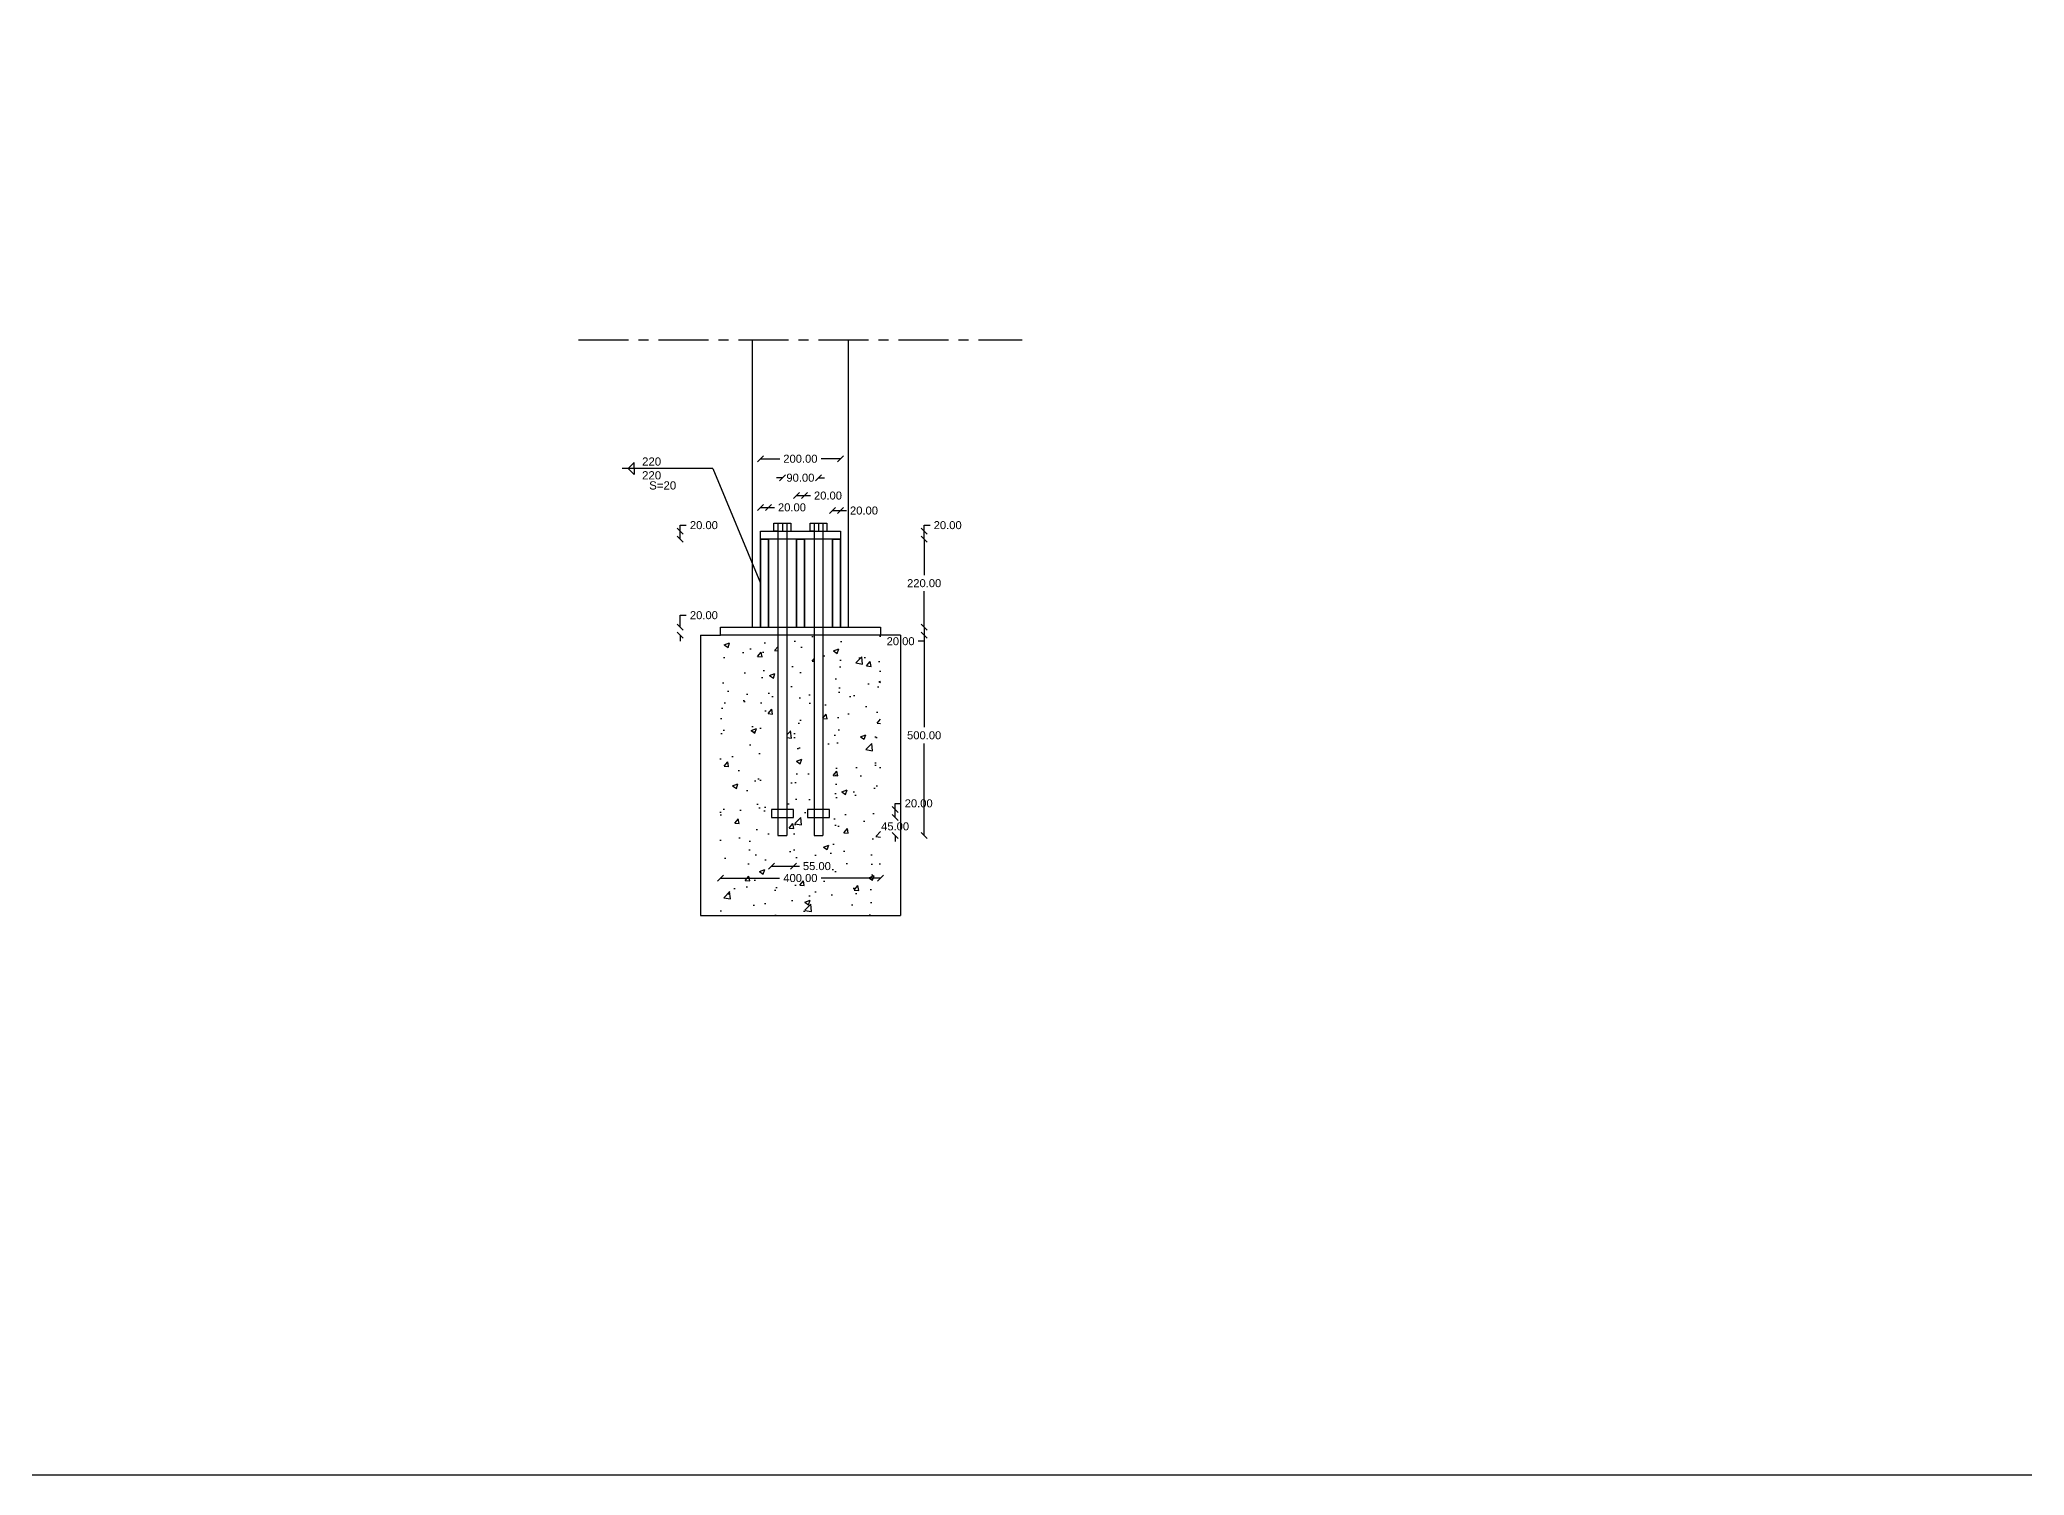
# Model space of a CAD drawing. Header units: inches. Extents: x -15 to 1885144, y -42615 to 866270.
# Drawn here: x 946380 to 951340, y 38877 to 42464 of the extents above; entities that cross this region are included whole.
import ezdxf

# ---------------------------------------------------------------- set-up
doc = ezdxf.new("R2010")
doc.units = ezdxf.units.IN
doc.header["$LTSCALE"] = 100
doc.header["$MEASUREMENT"] = 0
doc.linetypes.add('CENTER', pattern=[2, 1.25, -0.25, 0.25, -0.25])
doc.linetypes.add('dash line', pattern=[30, 12, -18])
for name, color, linetype in [('bolt', 1, 'Continuous'), ('pedestal', 9, 'Continuous'), ('sections', 3, 'Continuous'), ('sections Dimensions', 6, 'Continuous')]:
    doc.layers.add(name, color=color, linetype=linetype)
doc.layers.add('weld', color=2, linetype='Continuous', lineweight=35)
doc.styles.get("Standard").update_dxf_attribs({"font": 'arial.ttf'})
doc.dimstyles.new('connections', dxfattribs={"dimtxt": 20, "dimasz": 15, "dimexe": 0.0625, "dimexo": 0.0625, "dimgap": 10, "dimtad": 0, "dimtih": 1, "dimtoh": 1, "dimzin": 0, "dimdsep": 46, "dimtxsty": 'Standard', "dimblk": 'OBLIQUE', "dimcen": 0.09, "dimse1": 1, "dimse2": 1, "dimclrd": 256, "dimclre": 256, "dimclrt": 256, "dimadec": 0, "dimazin": 0, "dimtfac": 1, "dimtofl": 0, "dimtmove": 0, "dimatfit": 3, "dimfxl": 1, "dimtfillclr": 256, "dimtolj": 1, "dimtzin": 0, "dimlwe": -1, "dimarcsym": 0})

# ---------------------------------------------------------------- blocks, each defined once
blk = doc.blocks.new('_Oblique')
at = {"color": 0, "linetype": 'ByBlock', "lineweight": -2}
blk.add_line((-0.5, -0.5), (0.5, 0.5), dxfattribs=at)
blk = doc.blocks.new('*D680')
at = {"layer": 'Defpoints', "color": 0, "transparency": 16777216}
for p in [(948381.4, 41416.8), (948181.4, 41235.9), (948381.4, 41235.9)]:
    blk.add_point(p, dxfattribs=at)
at = {"layer": 'sections Dimensions', "lineweight": -2, "transparency": 16777216}
for p, q in [((948181.4, 41416.8), (948229.8, 41416.8)), ((948381.4, 41416.8), (948333.1, 41416.8))]:
    blk.add_line(p, q, dxfattribs=at)
at = {"layer": 'sections Dimensions', "lineweight": -2, "transparency": 16777216, "xscale": 15, "yscale": 15, "zscale": 15, "rotation": 180}
blk.add_blockref('_Oblique', (948181.4, 41416.8), dxfattribs=at)
at = {"layer": 'sections Dimensions', "lineweight": -2, "transparency": 16777216, "xscale": 15, "yscale": 15, "zscale": 15}
blk.add_blockref('_Oblique', (948381.4, 41416.8), dxfattribs=at)
at = {"layer": 'sections Dimensions', "transparency": 16777216, "insert": (948281.4, 41416.8), "char_height": 20, "attachment_point": 5}
blk.add_mtext('\\A1;200.00', dxfattribs=at)
blk = doc.blocks.new('*D681')
at = {"layer": 'Defpoints', "color": 0, "transparency": 16777216}
for p in [(948326.4, 41369.4), (948236.4, 41255.9), (948326.4, 41255.9)]:
    blk.add_point(p, dxfattribs=at)
at = {"layer": 'sections Dimensions', "lineweight": -2, "transparency": 16777216}
for p, q in [((948236.4, 41369.4), (948221.4, 41369.4)), ((948326.4, 41369.4), (948341.4, 41369.4))]:
    blk.add_line(p, q, dxfattribs=at)
at = {"layer": 'sections Dimensions', "lineweight": -2, "transparency": 16777216, "xscale": 15, "yscale": 15, "zscale": 15}
blk.add_blockref('_Oblique', (948236.4, 41369.4), dxfattribs=at)
at = {"layer": 'sections Dimensions', "lineweight": -2, "transparency": 16777216, "xscale": 15, "yscale": 15, "zscale": 15, "rotation": 180}
blk.add_blockref('_Oblique', (948326.4, 41369.4), dxfattribs=at)
at = {"layer": 'sections Dimensions', "transparency": 16777216, "insert": (948281.4, 41369.4), "char_height": 20, "attachment_point": 5}
blk.add_mtext('\\A1;90.00', dxfattribs=at)
blk = doc.blocks.new('*D682')
at = {"layer": 'Defpoints', "color": 0, "transparency": 16777216}
for p in [(948381.4, 41215.9), (948381.4, 40995.9), (948590.7, 40995.9)]:
    blk.add_point(p, dxfattribs=at)
at = {"layer": 'sections Dimensions', "lineweight": -2, "transparency": 16777216}
for p, q in [((948590.7, 41215.9), (948590.7, 41126.1)), ((948590.7, 40995.9), (948590.7, 41085.7))]:
    blk.add_line(p, q, dxfattribs=at)
at = {"layer": 'sections Dimensions', "lineweight": -2, "transparency": 16777216, "xscale": 15, "yscale": 15, "zscale": 15}
for p, rotation in [((948590.7, 41215.9), 90), ((948590.7, 40995.9), 270)]:
    blk.add_blockref('_Oblique', p, dxfattribs=dict(at, rotation=rotation))
at = {"layer": 'sections Dimensions', "transparency": 16777216, "insert": (948590.7, 41105.9), "char_height": 20, "attachment_point": 5}
blk.add_mtext('\\A1;220.00', dxfattribs=at)
blk = doc.blocks.new('*D683')
at = {"layer": 'Defpoints', "color": 0, "transparency": 16777216}
for p in [(948381.4, 41235.9), (948590.7, 41235.9), (948381.4, 41215.9)]:
    blk.add_point(p, dxfattribs=at)
at = {"layer": 'sections Dimensions', "lineweight": -2, "transparency": 16777216}
for p, q in [((948590.7, 41235.9), (948590.7, 41250.9)), ((948590.7, 41250.9), (948605.7, 41250.9)), ((948590.7, 41215.9), (948590.7, 41235.9))]:
    blk.add_line(p, q, dxfattribs=at)
at = {"layer": 'sections Dimensions', "lineweight": -2, "transparency": 16777216, "xscale": 15, "yscale": 15, "zscale": 15}
for p, rotation in [((948590.7, 41235.9), 90), ((948590.7, 41215.9), 270)]:
    blk.add_blockref('_Oblique', p, dxfattribs=dict(at, rotation=rotation))
at = {"layer": 'sections Dimensions', "transparency": 16777216, "insert": (948649.5, 41250.9), "char_height": 20, "attachment_point": 5}
blk.add_mtext('\\A1;20.00', dxfattribs=at)
blk = doc.blocks.new('*D684')
at = {"layer": 'Defpoints', "color": 0, "transparency": 16777216}
for p in [(948481.4, 40995.9), (948481.4, 40975.9), (948590.7, 40975.9)]:
    blk.add_point(p, dxfattribs=at)
at = {"layer": 'sections Dimensions', "lineweight": -2, "transparency": 16777216}
for p, q in [((948590.7, 40995.9), (948590.7, 40975.9)), ((948590.7, 40975.9), (948590.7, 40960.9)), ((948590.7, 40960.9), (948575.7, 40960.9))]:
    blk.add_line(p, q, dxfattribs=at)
at = {"layer": 'sections Dimensions', "lineweight": -2, "transparency": 16777216, "xscale": 15, "yscale": 15, "zscale": 15}
for p, rotation in [((948590.7, 40995.9), 90), ((948590.7, 40975.9), 270)]:
    blk.add_blockref('_Oblique', p, dxfattribs=dict(at, rotation=rotation))
at = {"layer": 'sections Dimensions', "transparency": 16777216, "insert": (948531.8, 40960.9), "char_height": 20, "attachment_point": 5}
blk.add_mtext('\\A1;20.00', dxfattribs=at)
blk = doc.blocks.new('*D685')
at = {"layer": 'Defpoints', "color": 0, "transparency": 16777216}
for p in [(948337.4, 40975.9), (948337.4, 40475.9), (948590.7, 40475.9)]:
    blk.add_point(p, dxfattribs=at)
at = {"layer": 'sections Dimensions', "lineweight": -2, "transparency": 16777216}
for p, q in [((948590.7, 40975.9), (948590.7, 40746.1)), ((948590.7, 40475.9), (948590.7, 40705.7))]:
    blk.add_line(p, q, dxfattribs=at)
at = {"layer": 'sections Dimensions', "lineweight": -2, "transparency": 16777216, "xscale": 15, "yscale": 15, "zscale": 15}
for p, rotation in [((948590.7, 40975.9), 90), ((948590.7, 40475.9), 270)]:
    blk.add_blockref('_Oblique', p, dxfattribs=dict(at, rotation=rotation))
at = {"layer": 'sections Dimensions', "transparency": 16777216, "insert": (948590.7, 40725.9), "char_height": 20, "attachment_point": 5}
blk.add_mtext('\\A1;500.00', dxfattribs=at)
blk = doc.blocks.new('*D686')
at = {"layer": 'Defpoints', "color": 0, "transparency": 16777216}
for p in [(948353.9, 40540.9), (948518.1, 40540.9), (948353.9, 40520.9)]:
    blk.add_point(p, dxfattribs=at)
at = {"layer": 'sections Dimensions', "lineweight": -2, "transparency": 16777216}
for p, q in [((948518.1, 40540.9), (948518.1, 40555.9)), ((948518.1, 40555.9), (948533.1, 40555.9)), ((948518.1, 40520.9), (948518.1, 40540.9))]:
    blk.add_line(p, q, dxfattribs=at)
at = {"layer": 'sections Dimensions', "lineweight": -2, "transparency": 16777216, "xscale": 15, "yscale": 15, "zscale": 15}
for p, rotation in [((948518.1, 40540.9), 90), ((948518.1, 40520.9), 270)]:
    blk.add_blockref('_Oblique', p, dxfattribs=dict(at, rotation=rotation))
at = {"layer": 'sections Dimensions', "transparency": 16777216, "insert": (948577, 40555.9), "char_height": 20, "attachment_point": 5}
blk.add_mtext('\\A1;20.00', dxfattribs=at)
blk = doc.blocks.new('*D687')
at = {"layer": 'Defpoints', "color": 0, "transparency": 16777216}
for p in [(948353.9, 40520.9), (948353.9, 40475.9), (948518.1, 40475.9)]:
    blk.add_point(p, dxfattribs=at)
at = {"layer": 'sections Dimensions', "lineweight": -2, "transparency": 16777216}
for p, q in [((948518.1, 40520.9), (948518.1, 40535.9)), ((948518.1, 40475.9), (948518.1, 40460.9))]:
    blk.add_line(p, q, dxfattribs=at)
at = {"layer": 'sections Dimensions', "lineweight": -2, "transparency": 16777216, "xscale": 15, "yscale": 15, "zscale": 15}
for p, rotation in [((948518.1, 40520.9), 270), ((948518.1, 40475.9), 90)]:
    blk.add_blockref('_Oblique', p, dxfattribs=dict(at, rotation=rotation))
at = {"layer": 'sections Dimensions', "transparency": 16777216, "insert": (948518.1, 40498.4), "char_height": 20, "attachment_point": 5}
blk.add_mtext('\\A1;45.00', dxfattribs=at)
blk = doc.blocks.new('*D688')
at = {"layer": 'Defpoints', "color": 0, "transparency": 16777216}
for p in [(948208.9, 40520.9), (948263.9, 40520.9), (948263.9, 40399.1)]:
    blk.add_point(p, dxfattribs=at)
at = {"layer": 'sections Dimensions', "lineweight": -2, "transparency": 16777216}
for p, q in [((948208.9, 40399.1), (948263.9, 40399.1)), ((948263.9, 40399.1), (948278.9, 40399.1))]:
    blk.add_line(p, q, dxfattribs=at)
at = {"layer": 'sections Dimensions', "lineweight": -2, "transparency": 16777216, "xscale": 15, "yscale": 15, "zscale": 15, "rotation": 180}
blk.add_blockref('_Oblique', (948208.9, 40399.1), dxfattribs=at)
at = {"layer": 'sections Dimensions', "lineweight": -2, "transparency": 16777216, "xscale": 15, "yscale": 15, "zscale": 15}
blk.add_blockref('_Oblique', (948263.9, 40399.1), dxfattribs=at)
at = {"layer": 'sections Dimensions', "transparency": 16777216, "insert": (948322.6, 40399.1), "char_height": 20, "attachment_point": 5}
blk.add_mtext('\\A1;55.00', dxfattribs=at)
blk = doc.blocks.new('*D689')
at = {"layer": 'Defpoints', "color": 0, "transparency": 16777216}
for p in [(947981.3, 40995.9), (948081.4, 40995.9), (948081.4, 40975.9)]:
    blk.add_point(p, dxfattribs=at)
at = {"layer": 'sections Dimensions', "lineweight": -2, "transparency": 16777216}
for p, q in [((947981.3, 40995.9), (947981.3, 41025.9)), ((947981.3, 41025.9), (947996.3, 41025.9)), ((947981.3, 40975.9), (947981.3, 40960.9))]:
    blk.add_line(p, q, dxfattribs=at)
at = {"layer": 'sections Dimensions', "lineweight": -2, "transparency": 16777216, "xscale": 15, "yscale": 15, "zscale": 15}
for p, rotation in [((947981.3, 40995.9), 270), ((947981.3, 40975.9), 90)]:
    blk.add_blockref('_Oblique', p, dxfattribs=dict(at, rotation=rotation))
at = {"layer": 'sections Dimensions', "transparency": 16777216, "insert": (948040.2, 41025.9), "char_height": 20, "attachment_point": 5}
blk.add_mtext('\\A1;20.00', dxfattribs=at)
blk = doc.blocks.new('*D690')
at = {"layer": 'Defpoints', "color": 0, "transparency": 16777216}
for p in [(947981.3, 41235.9), (948181.4, 41235.9), (948181.4, 41215.9)]:
    blk.add_point(p, dxfattribs=at)
at = {"layer": 'sections Dimensions', "lineweight": -2, "transparency": 16777216}
for p, q in [((947981.3, 41235.9), (947981.3, 41250.9)), ((947981.3, 41250.9), (947996.3, 41250.9)), ((947981.3, 41215.9), (947981.3, 41235.9))]:
    blk.add_line(p, q, dxfattribs=at)
at = {"layer": 'sections Dimensions', "lineweight": -2, "transparency": 16777216, "xscale": 15, "yscale": 15, "zscale": 15}
for p, rotation in [((947981.3, 41235.9), 90), ((947981.3, 41215.9), 270)]:
    blk.add_blockref('_Oblique', p, dxfattribs=dict(at, rotation=rotation))
at = {"layer": 'sections Dimensions', "transparency": 16777216, "insert": (948040.2, 41250.9), "char_height": 20, "attachment_point": 5}
blk.add_mtext('\\A1;20.00', dxfattribs=at)
blk = doc.blocks.new('*D691')
at = {"layer": 'Defpoints', "color": 0, "transparency": 16777216}
for p in [(948291.4, 41324.8), (948271.4, 41215.9), (948291.4, 41215.9)]:
    blk.add_point(p, dxfattribs=at)
at = {"layer": 'sections Dimensions', "lineweight": -2, "transparency": 16777216}
for p, q in [((948271.4, 41324.8), (948291.4, 41324.8)), ((948291.4, 41324.8), (948306.4, 41324.8))]:
    blk.add_line(p, q, dxfattribs=at)
at = {"layer": 'sections Dimensions', "lineweight": -2, "transparency": 16777216, "xscale": 15, "yscale": 15, "zscale": 15, "rotation": 180}
blk.add_blockref('_Oblique', (948271.4, 41324.8), dxfattribs=at)
at = {"layer": 'sections Dimensions', "lineweight": -2, "transparency": 16777216, "xscale": 15, "yscale": 15, "zscale": 15}
blk.add_blockref('_Oblique', (948291.4, 41324.8), dxfattribs=at)
at = {"layer": 'sections Dimensions', "transparency": 16777216, "insert": (948350.3, 41324.8), "char_height": 20, "attachment_point": 5}
blk.add_mtext('\\A1;20.00', dxfattribs=at)
blk = doc.blocks.new('*D692')
at = {"layer": 'Defpoints', "color": 0, "transparency": 16777216}
for p in [(948201.4, 41295.3), (948181.4, 41215.9), (948201.4, 41215.9)]:
    blk.add_point(p, dxfattribs=at)
at = {"layer": 'sections Dimensions', "lineweight": -2, "transparency": 16777216}
for p, q in [((948181.4, 41295.3), (948201.4, 41295.3)), ((948201.4, 41295.3), (948216.4, 41295.3))]:
    blk.add_line(p, q, dxfattribs=at)
at = {"layer": 'sections Dimensions', "lineweight": -2, "transparency": 16777216, "xscale": 15, "yscale": 15, "zscale": 15, "rotation": 180}
blk.add_blockref('_Oblique', (948181.4, 41295.3), dxfattribs=at)
at = {"layer": 'sections Dimensions', "lineweight": -2, "transparency": 16777216, "xscale": 15, "yscale": 15, "zscale": 15}
blk.add_blockref('_Oblique', (948201.4, 41295.3), dxfattribs=at)
at = {"layer": 'sections Dimensions', "transparency": 16777216, "insert": (948260.3, 41295.3), "char_height": 20, "attachment_point": 5}
blk.add_mtext('\\A1;20.00', dxfattribs=at)
blk = doc.blocks.new('*D693')
at = {"layer": 'Defpoints', "color": 0, "transparency": 16777216}
for p in [(948381.4, 41287.4), (948361.4, 41215.9), (948381.4, 41215.9)]:
    blk.add_point(p, dxfattribs=at)
at = {"layer": 'sections Dimensions', "lineweight": -2, "transparency": 16777216}
for p, q in [((948361.4, 41287.4), (948381.4, 41287.4)), ((948381.4, 41287.4), (948396.4, 41287.4))]:
    blk.add_line(p, q, dxfattribs=at)
at = {"layer": 'sections Dimensions', "lineweight": -2, "transparency": 16777216, "xscale": 15, "yscale": 15, "zscale": 15, "rotation": 180}
blk.add_blockref('_Oblique', (948361.4, 41287.4), dxfattribs=at)
at = {"layer": 'sections Dimensions', "lineweight": -2, "transparency": 16777216, "xscale": 15, "yscale": 15, "zscale": 15}
blk.add_blockref('_Oblique', (948381.4, 41287.4), dxfattribs=at)
at = {"layer": 'sections Dimensions', "transparency": 16777216, "insert": (948440.3, 41287.4), "char_height": 20, "attachment_point": 5}
blk.add_mtext('\\A1;20.00', dxfattribs=at)
blk = doc.blocks.new('*D694')
at = {"layer": 'Defpoints', "color": 0, "transparency": 16777216}
for p in [(948081.4, 40975.9), (948481.4, 40975.9), (948081.4, 40369.3)]:
    blk.add_point(p, dxfattribs=at)
at = {"layer": 'sections Dimensions', "lineweight": -2, "transparency": 16777216}
for p, q in [((948081.4, 40369.3), (948229.5, 40369.3)), ((948481.4, 40369.3), (948333.3, 40369.3))]:
    blk.add_line(p, q, dxfattribs=at)
at = {"layer": 'sections Dimensions', "lineweight": -2, "transparency": 16777216, "xscale": 15, "yscale": 15, "zscale": 15, "rotation": 180}
blk.add_blockref('_Oblique', (948081.4, 40369.3), dxfattribs=at)
at = {"layer": 'sections Dimensions', "lineweight": -2, "transparency": 16777216, "xscale": 15, "yscale": 15, "zscale": 15}
blk.add_blockref('_Oblique', (948481.4, 40369.3), dxfattribs=at)
at = {"layer": 'sections Dimensions', "transparency": 16777216, "insert": (948281.4, 40369.3), "char_height": 20, "attachment_point": 5}
blk.add_mtext('\\A1;400.00', dxfattribs=at)

msp = doc.modelspace()

# ---------------------------------------------------------------- hatches: boundary and pattern name
at = {"layer": 'pedestal', "ltscale": 10}
h = msp.add_hatch(dxfattribs=at)
h.set_pattern_fill('AR-CONC', color=256, scale=19)
h.set_pattern_definition([(50, (0, 0), (136.279435, -11.922906), [14.25, -156.75]), (355, (0, 0), (-26.362753, 142.916505), [11.4, -125.4]), (100.451444, (11.36, -1), (109.91668, 130.993598), [12.110636, -133.217001]), (46.1842, (0, 38), (202.775853, -31.448663), [21.375, -235.125]), (96.635635, (16.9, 35.38), (177.58577, 185.082534), [18.165965, -199.825614]), (351.184164, (0, 38), (177.58577, 185.082534), [17.1, -188.1]), (21, (19, 28.5), (113.41234, -76.497589), [14.25, -156.75]), (326, (19, 28.5), (46.229913, 137.778509), [11.4, -125.4]), (71.451445, (28.45, 22.13), (159.642252, 61.280919), [12.110636, -133.217001]), (37.5, (0, 0), (2.3103725, 63.2498322), [0, -123.88, 0, -127.3, 0, -125.875]), (7.5, (0, 0), (49.983212, 74.9382253), [0, -72.58, 0, -121.03, 0, -47.975]), (327.5, (-42.37, 0), (101.426263, -4.2854256), [0, -47.5, 0, -148.2, 0, -196.65]), (317.5, (-61.37, 0), (110.805372, 19.019947), [0, -61.75, 0, -98.42, 0, -139.65])])
h.paths.add_polyline_path([(948225.406, 40975.898), (948081.406, 40975.898), (948081.406, 40275.898), (948481.406, 40275.898), (948481.406, 40975.898), (948337.406, 40975.898), (948337.406, 40540.898), (948353.906, 40540.898), (948353.906, 40520.898), (948337.406, 40520.898), (948337.406, 40475.898), (948315.406, 40475.898), (948315.406, 40520.898), (948298.906, 40520.898), (948298.906, 40540.898), (948315.406, 40540.898), (948315.406, 40975.898), (948247.406, 40975.898), (948247.406, 40540.898), (948263.906, 40540.898), (948263.906, 40520.898), (948247.406, 40520.898), (948247.406, 40475.898), (948225.406, 40475.898), (948225.406, 40520.898), (948208.906, 40520.898), (948208.906, 40540.898), (948225.406, 40540.898)])

# ---------------------------------------------------------------- linework, layer by layer
at = {"layer": 'bolt'}
for p, q in [((948215.406, 41235.898), (948215.406, 41255.898)), ((948215.406, 41255.898), (948257.406, 41255.898)), ((948225.406, 41235.898), (948215.406, 41235.898)), ((948225.406, 41255.898), (948225.406, 41235.898)), ((948236.406, 41255.898), (948236.406, 41235.898)), ((948247.406, 41255.898), (948247.406, 41235.898)), ((948257.406, 41255.898), (948257.406, 41235.898)), ((948305.406, 41235.898), (948305.406, 41255.898)), ((948305.406, 41255.898), (948347.406, 41255.898)), ((948315.406, 41235.898), (948305.406, 41235.898)), ((948315.406, 41255.898), (948315.406, 41235.898)), ((948326.406, 41255.898), (948326.406, 41235.898)), ((948337.406, 41255.898), (948337.406, 41235.898)), ((948347.406, 41255.898), (948347.406, 41235.898)), ((948225.406, 40975.898), (948225.406, 40475.898)), ((948247.406, 40975.898), (948247.406, 40475.898)), ((948315.406, 40975.898), (948315.406, 40475.898)), ((948337.406, 40975.898), (948337.406, 40475.898)), ((948263.906, 40540.898), (948208.906, 40540.898)), ((948208.906, 40540.898), (948208.906, 40520.898)), ((948263.906, 40520.898), (948263.906, 40540.898)), ((948353.906, 40540.898), (948298.906, 40540.898)), ((948298.906, 40540.898), (948298.906, 40520.898)), ((948353.906, 40520.898), (948353.906, 40540.898)), ((948208.906, 40520.898), (948263.906, 40520.898)), ((948225.406, 40475.898), (948247.406, 40475.898)), ((948298.906, 40520.898), (948353.906, 40520.898)), ((948315.406, 40475.898), (948337.406, 40475.898))]:
    msp.add_line(p, q, dxfattribs=at)
at = {"layer": 'bolt', "linetype": 'dash line'}
for p, q in [((948225.406, 41235.898), (948225.406, 40975.898)), ((948247.406, 41235.898), (948247.406, 40975.898)), ((948315.406, 41235.898), (948315.406, 40975.898)), ((948337.406, 41235.898), (948337.406, 40975.898))]:
    msp.add_line(p, q, dxfattribs=at)
at = {"layer": 'pedestal', "ltscale": 10}
for p, q in [((948031.406, 40975.898), (948031.406, 40275.898)), ((948531.406, 40975.898), (948531.406, 40275.898)), ((948031.406, 40275.898), (948531.406, 40275.898))]:
    msp.add_line(p, q, dxfattribs=at)
at = {"layer": 'pedestal', "ltscale": 0.01}
for p, q in [((948031.406, 40975.898), (948081.406, 40975.898)), ((948531.406, 40975.898), (948481.406, 40975.898))]:
    msp.add_line(p, q, dxfattribs=at)
at = {"layer": 'sections', "linetype": 'CENTER'}
msp.add_line((947726.895, 41714.346), (948835.917, 41714.346), dxfattribs=at)
at = {"layer": 'sections'}
for p, q in [((948161.406, 40995.898), (948161.406, 41714.346)), ((948401.406, 40995.898), (948401.406, 41714.346)), ((948181.406, 41215.898), (948181.406, 41235.898)), ((948181.406, 41235.898), (948381.406, 41235.898)), ((948381.406, 41235.898), (948381.406, 41215.898)), ((948181.406, 40995.898), (948181.406, 41215.898)), ((948181.406, 41215.898), (948201.406, 41215.898)), ((948381.406, 41215.898), (948181.406, 41215.898)), ((948201.406, 41215.898), (948201.406, 40995.898)), ((948271.406, 40995.898), (948271.406, 41215.898)), ((948271.406, 41215.898), (948291.406, 41215.898)), ((948291.406, 41215.898), (948291.406, 40995.898)), ((948361.406, 40995.898), (948361.406, 41215.898)), ((948361.406, 41215.898), (948381.406, 41215.898)), ((948381.406, 41215.898), (948381.406, 40995.898)), ((948081.406, 40995.898), (948481.406, 40995.898)), ((948081.406, 40975.898), (948081.406, 40995.898)), ((948481.406, 40975.898), (948081.406, 40975.898)), ((948481.406, 40995.898), (948481.406, 40975.898))]:
    msp.add_line(p, q, dxfattribs=at)
msp.add_lwpolyline([(930129.126, 47217.725), (955759.855, 47217.725), (955759.855, 38877.268), (930129.126, 38877.268)], close=True, dxfattribs=at)
at = {"layer": 'sections Dimensions'}
for p, q in [((947851.038, 41392.243), (947836.038, 41392.243)), ((947866.038, 41407.243), (947851.038, 41392.243)), ((947866.038, 41392.243), (947851.038, 41392.243)), ((947866.038, 41377.243), (947851.038, 41392.243)), ((947866.038, 41392.243), (947866.038, 41407.243)), ((948062.427, 41392.243), (947866.038, 41392.243)), ((947866.038, 41392.243), (947866.038, 41377.243))]:
    msp.add_line(p, q, dxfattribs=at)
at = {"layer": 'sections Dimensions', "ltscale": 10}
msp.add_line((948062.427, 41392.243), (948181.406, 41105.898), dxfattribs=at)
at = {"layer": 'weld', "ltscale": 10}
for p, q in [((948181.406, 41215.898), (948181.406, 40995.898)), ((948201.406, 41215.898), (948201.406, 40995.898)), ((948271.406, 41215.898), (948271.406, 40995.898)), ((948291.406, 41215.898), (948291.406, 40995.898)), ((948361.406, 41215.898), (948361.406, 40995.898)), ((948381.406, 41215.898), (948381.406, 40995.898))]:
    msp.add_line(p, q, dxfattribs=at)

# ---------------------------------------------------------------- texts
at = {"layer": 'sections Dimensions'}
for s, p in [('220', (947885.653, 41399.712)), ('220', (947885.709, 41365.269)), ('S=20', (947903.422, 41339.995))]:
    msp.add_text(s, height=20.4789, dxfattribs=at).set_placement(p)

# ---------------------------------------------------------------- dimensions: what is measured, and where the dimension line sits
for base, p1, p2, picture, middle in [((948381.406, 41416.814), (948181.406, 41235.898), (948381.406, 41235.898), '*D680', (948281.406, 41416.814)), ((948326.406, 41369.436), (948236.406, 41255.898), (948326.406, 41255.898), '*D681', (948281.406, 41369.436)), ((948291.406, 41324.83), (948271.406, 41215.898), (948291.406, 41215.898), '*D691', (948350.287, 41324.83)), ((948201.406, 41295.303), (948181.406, 41215.898), (948201.406, 41215.898), '*D692', (948260.287, 41295.303)), ((948381.406, 41287.382), (948361.406, 41215.898), (948381.406, 41215.898), '*D693', (948440.287, 41287.382)), ((948081.406, 40369.254), (948481.406, 40975.898), (948081.406, 40975.898), '*D694', (948281.406, 40369.254)), ((948263.906, 40399.081), (948208.906, 40520.898), (948263.906, 40520.898), '*D688', (948322.617, 40399.081))]:
    dim = msp.add_linear_dim(base=base, p1=p1, p2=p2, dimstyle='connections', dxfattribs=at)
    dim.commit()
    dim.dimension.update_dxf_attribs({"geometry": picture, "text_midpoint": middle})
for base, p1, p2, picture, middle in [((947981.272, 41235.898), (948181.406, 41215.898), (948181.406, 41235.898), '*D690', (948040.153, 41250.898)), ((948590.662, 41235.898), (948381.406, 41215.898), (948381.406, 41235.898), '*D683', (948649.544, 41250.898)), ((948590.662, 40995.898), (948381.406, 41215.898), (948381.406, 40995.898), '*D682', (948590.662, 41105.898)), ((947981.272, 40995.898), (948081.406, 40975.898), (948081.406, 40995.898), '*D689', (948040.153, 41025.898)), ((948590.662, 40475.898), (948337.406, 40975.898), (948337.406, 40475.898), '*D685', (948590.662, 40725.898)), ((948590.662, 40975.898), (948481.406, 40995.898), (948481.406, 40975.898), '*D684', (948531.781, 40960.898)), ((948518.147, 40475.898), (948353.906, 40520.898), (948353.906, 40475.898), '*D687', (948518.147, 40498.398))]:
    dim = msp.add_linear_dim(base=base, p1=p1, p2=p2, angle=90, dimstyle='connections', dxfattribs=at)
    dim.commit()
    dim.dimension.update_dxf_attribs({"geometry": picture, "text_midpoint": middle})
dim = msp.add_aligned_dim(p1=(948353.906, 40520.898), p2=(948353.906, 40540.898), distance=-164.241, dimstyle='connections', dxfattribs=at)
dim.commit()
dim.dimension.update_dxf_attribs({"geometry": '*D686', "text_midpoint": (948577.029, 40555.898)})

doc.saveas('drawing.dxf')
